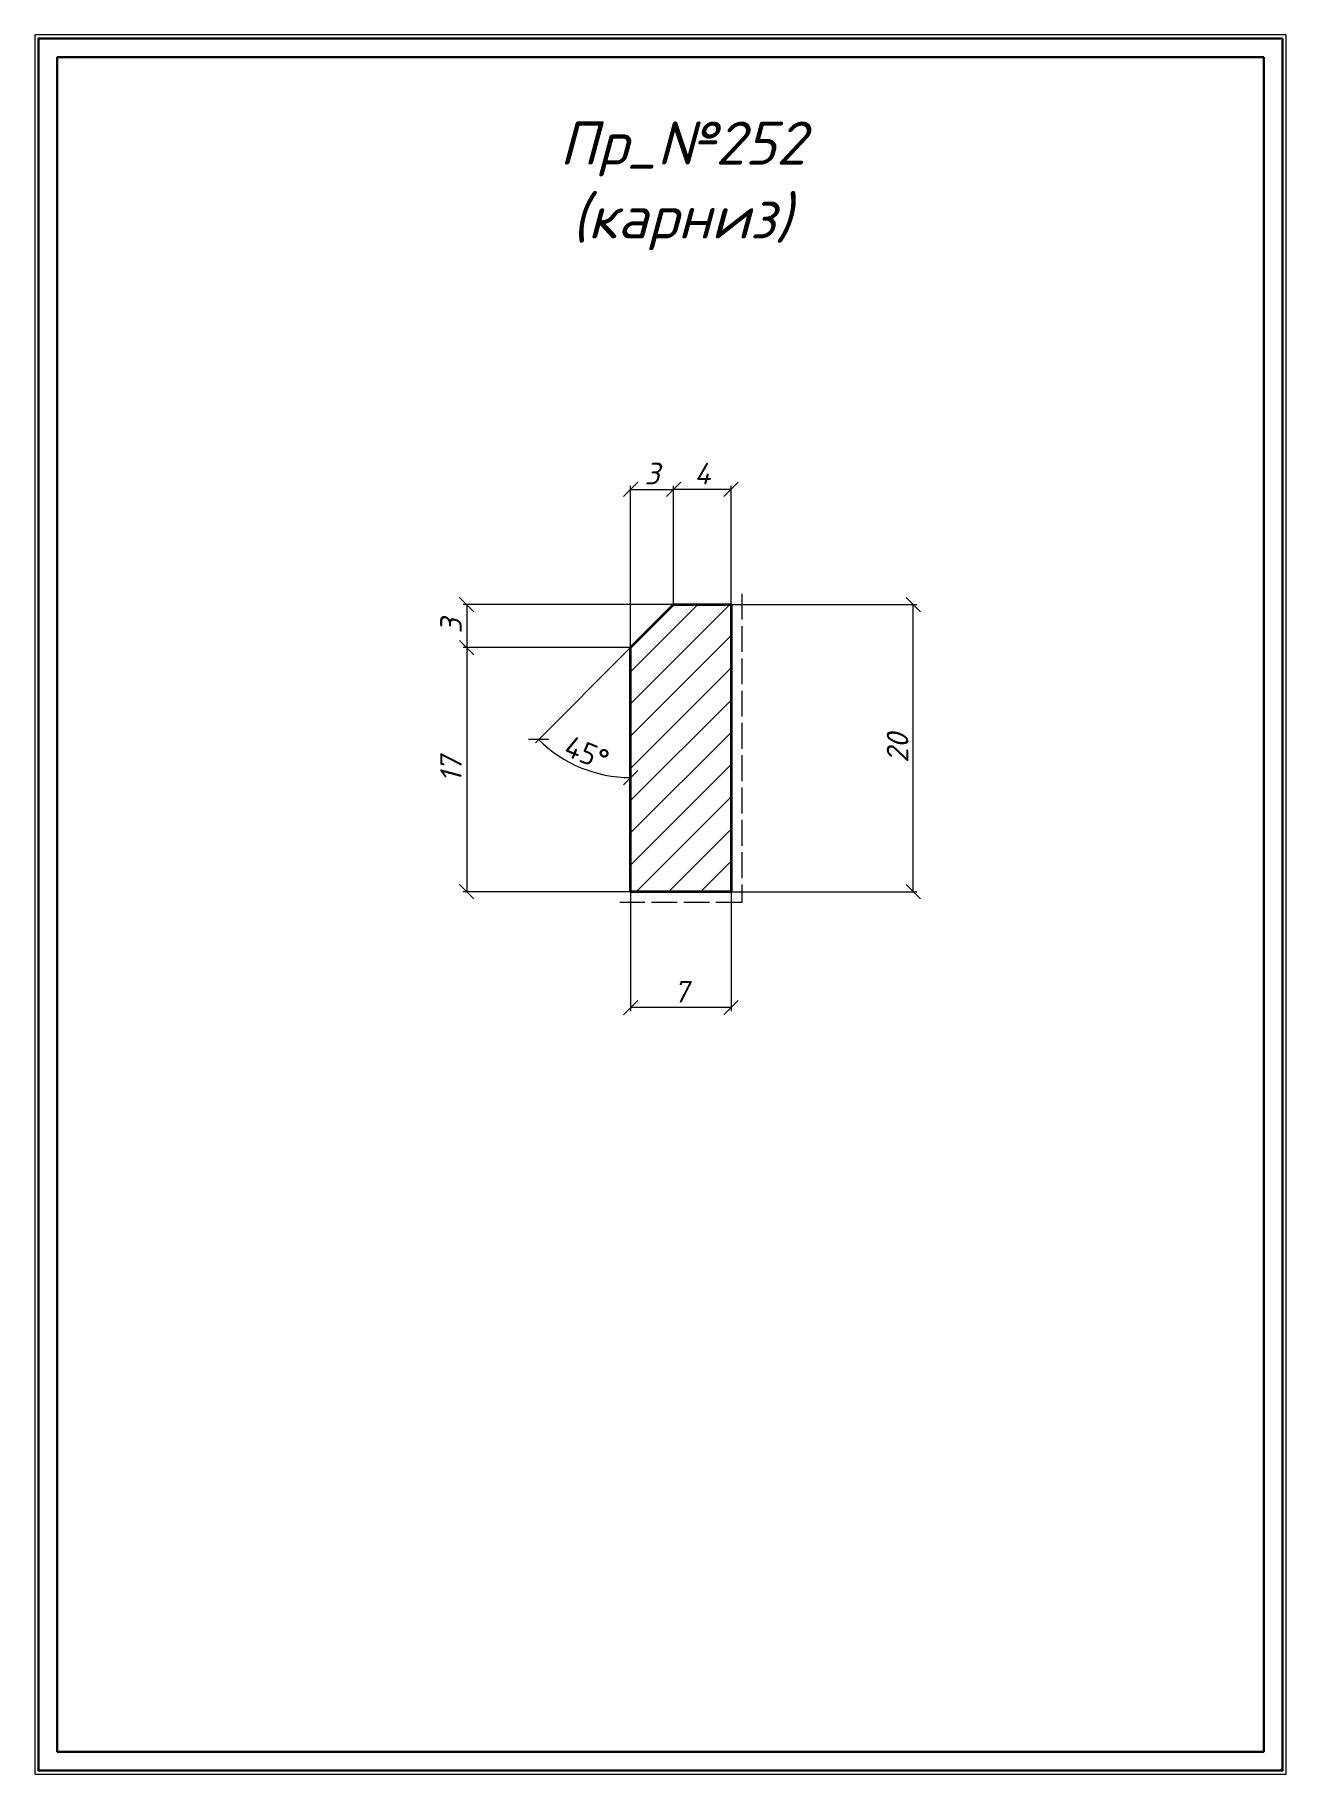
# Model space of a CAD drawing. Header units: millimetres. Extents: x 867 to 954, y -1438 to -1317.
import ezdxf

# ---------------------------------------------------------------- set-up
doc = ezdxf.new("R2010")
doc.units = ezdxf.units.MM
doc.linetypes.add('ACAD_ISO02W100', pattern=[15, 12, -3])
doc.layers.get('0').update_dxf_attribs({"lineweight": 13})
for name, color, linetype, lineweight in [('профили', 1, 'Continuous', 35), ('служебный слой ЛИНИИ ПУНКТИРНЫЕ', 7, 'ACAD_ISO02W100', 13), ('служебный слой НАДПИСИ', 7, 'Continuous', 13), ('служебный слой РАЗМЕРЫ', 7, 'Continuous', 9), ('служебный слой ШТАМП', 7, 'Continuous', 30), ('служебный слой ШТРИХОВКА', 7, 'Continuous', 5)]:
    doc.layers.add(name, color=color, linetype=linetype, lineweight=lineweight)
doc.styles.add('ЕСКД', font='isocpeur.ttf', dxfattribs={"oblique": 15})
doc.styles.add('ЕСКД профили размеры', font='isocpeur.ttf')
doc.dimstyles.new('ЕСКД', dxfattribs={"dimtxt": 3.5, "dimasz": 2.5, "dimexe": 0.25, "dimexo": 0, "dimgap": 0.35, "dimtad": 1, "dimdec": 1, "dimzin": 9, "dimtxsty": 'ЕСКД', "dimblk": 'OBLIQUE', "dimcen": 0, "dimclrd": 256, "dimclre": 256, "dimclrt": 256, "dimadec": 1, "dimazin": 0, "dimtfac": 1, "dimtdec": 1, "dimtmove": 0, "dimatfit": 3, "dimldrblk": 'DOTSMALL', "dimfxl": 1, "dimlwd": -1, "dimlwe": -1, "dimarcsym": 0})
doc.dimstyles.new('ЕСКД профили', dxfattribs={"dimtxt": 1.5, "dimasz": 1, "dimexe": 0.3, "dimexo": 0, "dimgap": 0.35, "dimtad": 1, "dimdec": 1, "dimzin": 9, "dimtxsty": 'ЕСКД профили размеры', "dimblk": 'OBLIQUE', "dimcen": 0, "dimclrd": 256, "dimclre": 256, "dimclrt": 256, "dimadec": 1, "dimazin": 0, "dimtfac": 1, "dimtdec": 1, "dimtmove": 0, "dimatfit": 3, "dimldrblk": 'DOTSMALL', "dimfxl": 1, "dimlwd": -1, "dimlwe": -1, "dimarcsym": 0})

# ---------------------------------------------------------------- blocks, each defined once
blk = doc.blocks.new('_OBLIQUE')
at = {"color": 0, "linetype": 'ByBlock'}
blk.add_line((-0.5, -0.5), (0.5, 0.5), dxfattribs=at)
blk = doc.blocks.new('*D9')
at = {"layer": 'Defpoints', "color": 0, "transparency": 16777216}
for p in [(911.78, -1348.86), (911.78, -1356.88), (915.78, -1356.88)]:
    blk.add_point(p, dxfattribs=at)
at = {"layer": 'служебный слой РАЗМЕРЫ', "transparency": 16777216}
for p, q in [((911.78, -1356.88), (911.78, -1348.61)), ((915.78, -1348.86), (911.78, -1348.86)), ((915.78, -1356.88), (915.78, -1348.61))]:
    blk.add_line(p, q, dxfattribs=at)
at = {"layer": 'служебный слой РАЗМЕРЫ', "transparency": 16777216, "rotation": 180}
blk.add_blockref('_OBLIQUE', (911.78, -1348.86), dxfattribs=at)
at = {"layer": 'служебный слой РАЗМЕРЫ', "transparency": 16777216}
blk.add_blockref('_OBLIQUE', (915.78, -1348.86), dxfattribs=at)
at = {"layer": 'служебный слой РАЗМЕРЫ', "transparency": 16777216, "insert": (913.78, -1347.76), "char_height": 1.5, "attachment_point": 5, "style": 'ЕСКД'}
blk.add_mtext('4', dxfattribs=at)
blk = doc.blocks.new('_DotSmall')
at = {"color": 0, "linetype": 'ByBlock', "lineweight": -3, "const_width": 0.5}
blk.add_lwpolyline([(-0.0625, 0, 1), (0.0625, 0, 1)], format="xyb", close=True, dxfattribs=at)
blk = doc.blocks.new('*D8')
at = {"layer": 'Defpoints', "color": 0, "transparency": 16777216}
for p in [(908.78, -1359.88), (897.38, -1376.88), (908.78, -1376.88)]:
    blk.add_point(p, dxfattribs=at)
at = {"layer": 'служебный слой РАЗМЕРЫ', "transparency": 16777216}
for p, q in [((908.78, -1359.88), (897.13, -1359.88)), ((897.38, -1359.88), (897.38, -1376.88)), ((908.78, -1376.88), (897.13, -1376.88))]:
    blk.add_line(p, q, dxfattribs=at)
for p, rotation in [((897.38, -1359.88), 90), ((897.38, -1376.88), 270)]:
    blk.add_blockref('_OBLIQUE', p, dxfattribs=dict(at, rotation=rotation))
at = {"layer": 'служебный слой РАЗМЕРЫ', "transparency": 16777216, "insert": (896.28, -1368.38), "char_height": 1.5, "attachment_point": 5, "rotation": 90, "style": 'ЕСКД'}
blk.add_mtext('17', dxfattribs=at)
blk = doc.blocks.new('*D3')
at = {"layer": 'Defpoints', "color": 0, "transparency": 16777216}
for p in [(911.78, -1356.88), (908.78, -1359.88), (908.78, -1359.88), (904.25, -1367.73), (908.78, -1376.88)]:
    blk.add_point(p, dxfattribs=at)
at = {"layer": 'служебный слой РАЗМЕРЫ', "transparency": 16777216}
blk.add_line((908.78, -1359.88), (902.17, -1366.5), dxfattribs=at)
blk.add_arc((908.78, -1359.88), 9.05, 225, 270, dxfattribs=at)
at = {"layer": 'служебный слой РАЗМЕРЫ', "transparency": 16777216, "rotation": 135.000000000521}
blk.add_blockref('_OBLIQUE', (902.38, -1366.29), dxfattribs=at)
at = {"layer": 'служебный слой РАЗМЕРЫ', "transparency": 16777216}
blk.add_blockref('_OBLIQUE', (908.78, -1368.94), dxfattribs=at)
at = {"layer": 'служебный слой РАЗМЕРЫ', "transparency": 16777216, "insert": (905.74, -1367.23), "char_height": 1.5, "attachment_point": 5, "rotation": 337.5, "style": 'ЕСКД профили размеры'}
blk.add_mtext('45°', dxfattribs=at)
blk = doc.blocks.new('*D6')
at = {"layer": 'Defpoints', "color": 0, "transparency": 16777216}
for p in [(911.78, -1356.88), (897.38, -1359.88), (908.78, -1359.88)]:
    blk.add_point(p, dxfattribs=at)
at = {"layer": 'служебный слой РАЗМЕРЫ', "transparency": 16777216}
for p, q in [((911.78, -1356.88), (897.13, -1356.88)), ((897.38, -1356.88), (897.38, -1359.88)), ((908.78, -1359.88), (897.13, -1359.88))]:
    blk.add_line(p, q, dxfattribs=at)
for p, rotation in [((897.38, -1356.88), 90), ((897.38, -1359.88), 270)]:
    blk.add_blockref('_OBLIQUE', p, dxfattribs=dict(at, rotation=rotation))
at = {"layer": 'служебный слой РАЗМЕРЫ', "transparency": 16777216, "insert": (896.28, -1358.38), "char_height": 1.5, "attachment_point": 5, "rotation": 90, "style": 'ЕСКД'}
blk.add_mtext('3', dxfattribs=at)
blk = doc.blocks.new('*D4')
at = {"layer": 'Defpoints', "color": 0, "transparency": 16777216}
for p in [(908.78, -1376.88), (915.78, -1376.88), (908.78, -1384.95)]:
    blk.add_point(p, dxfattribs=at)
at = {"layer": 'служебный слой РАЗМЕРЫ', "transparency": 16777216}
for p, q in [((908.78, -1376.88), (908.78, -1385.2)), ((915.78, -1376.88), (915.78, -1385.2)), ((915.78, -1384.95), (908.78, -1384.95))]:
    blk.add_line(p, q, dxfattribs=at)
at = {"layer": 'служебный слой РАЗМЕРЫ', "transparency": 16777216, "rotation": 180}
blk.add_blockref('_OBLIQUE', (908.78, -1384.95), dxfattribs=at)
at = {"layer": 'служебный слой РАЗМЕРЫ', "transparency": 16777216}
blk.add_blockref('_OBLIQUE', (915.78, -1384.95), dxfattribs=at)
at = {"layer": 'служебный слой РАЗМЕРЫ', "transparency": 16777216, "insert": (912.28, -1383.85), "char_height": 1.5, "attachment_point": 5, "style": 'ЕСКД'}
blk.add_mtext('7', dxfattribs=at)

msp = doc.modelspace()

# ---------------------------------------------------------------- hatches: boundary and pattern name
at = {"layer": 'служебный слой ШТРИХОВКА'}
h = msp.add_hatch(dxfattribs=at)
h.set_pattern_fill('ANSI31', color=256, scale=0.5, style=0)
h.set_pattern_definition([(45, (1.9197, 1.3431), (-1.122532, 1.122532), [])])
h.paths.add_polyline_path([(908.78, -1376.88), (915.78, -1376.88), (915.78, -1356.88), (911.78, -1356.88), (908.78, -1359.88)])

# ---------------------------------------------------------------- linework, layer by layer
at = {"layer": 'профили', "ltscale": 100}
msp.add_lwpolyline([(908.78, -1376.88), (908.78, -1359.88), (911.78, -1356.88), (915.78, -1356.88), (915.78, -1376.88)], close=True, dxfattribs=at)
at = {"layer": 'служебный слой ЛИНИИ ПУНКТИРНЫЕ', "ltscale": 0.15}
msp.add_lwpolyline([(916.53, -1356.13), (916.53, -1377.63), (908.03, -1377.63)], dxfattribs=at)
at = {"layer": 'служебный слой ШТАМП', "color": 6, "lineweight": 5, "ltscale": 100}
msp.add_lwpolyline([(954.43, -1317.21), (867.3, -1317.21), (867.3, -1438.33), (954.43, -1438.33)], close=True, dxfattribs=at)
at = {"layer": 'служебный слой ШТАМП', "ltscale": 100}
for points in [[(954.18, -1317.46), (867.55, -1317.46), (867.55, -1438.08), (954.18, -1438.08)], [(952.87, -1318.77), (868.87, -1318.77), (868.87, -1436.77), (952.87, -1436.77)]]:
    msp.add_lwpolyline(points, close=True, dxfattribs=at)

# ---------------------------------------------------------------- texts
at = {"layer": 'служебный слой НАДПИСИ', "style": 'ЕСКД', "oblique": 15}
for s, p in [('Пр_№252', (903.83, -1326.25)), ('(карниз)', (904.68, -1331.39))]:
    msp.add_text(s, height=3, dxfattribs=at).set_placement(p)

# ---------------------------------------------------------------- dimensions: what is measured, and where the dimension line sits
at = {"layer": 'служебный слой РАЗМЕРЫ'}
msp.add_linear_dim(base=(911.78, -1348.86), p1=(908.78, -1359.88), p2=(911.78, -1356.88), dimstyle='ЕСКД', override={"dimtxt": 1.5, "dimasz": 1}, dxfattribs=at).render()
for base, p1, p2, picture, middle in [((911.78, -1348.86), (915.78, -1356.88), (911.78, -1356.88), '*D9', (913.78, -1347.76)), ((908.78, -1384.95), (915.78, -1376.88), (908.78, -1376.88), '*D4', (912.28, -1383.85))]:
    dim = msp.add_linear_dim(base=base, p1=p1, p2=p2, dimstyle='ЕСКД', override={"dimtxt": 1.5, "dimasz": 1}, dxfattribs=at)
    dim.commit()
    dim.dimension.update_dxf_attribs({"geometry": picture, "text_midpoint": middle})
for base, p1, p2, picture, middle in [((897.38, -1359.88), (911.78, -1356.88), (908.78, -1359.88), '*D6', (896.28, -1358.38)), ((897.38, -1376.88), (908.78, -1359.88), (908.78, -1376.88), '*D8', (896.28, -1368.38))]:
    dim = msp.add_linear_dim(base=base, p1=p1, p2=p2, angle=90, dimstyle='ЕСКД', override={"dimtxt": 1.5, "dimasz": 1}, dxfattribs=at)
    dim.commit()
    dim.dimension.update_dxf_attribs({"geometry": picture, "text_midpoint": middle})
msp.add_linear_dim(base=(928.47, -1356.88), p1=(915.78, -1376.88), p2=(915.78, -1356.88), angle=90, dimstyle='ЕСКД', override={"dimtxt": 1.5, "dimasz": 1}, dxfattribs=at).render()
dim = msp.add_angular_dim_2l(base=(904.25, -1367.73), line1=((908.78, -1376.88), (908.78, -1359.88)), line2=((908.78, -1359.88), (911.78, -1356.88)), dimstyle='ЕСКД профили', override={"dimadec": 0}, dxfattribs=at)
dim.commit()
dim.dimension.update_dxf_attribs({"geometry": '*D3', "text_midpoint": (905.74, -1367.23)})

doc.saveas('drawing.dxf')
